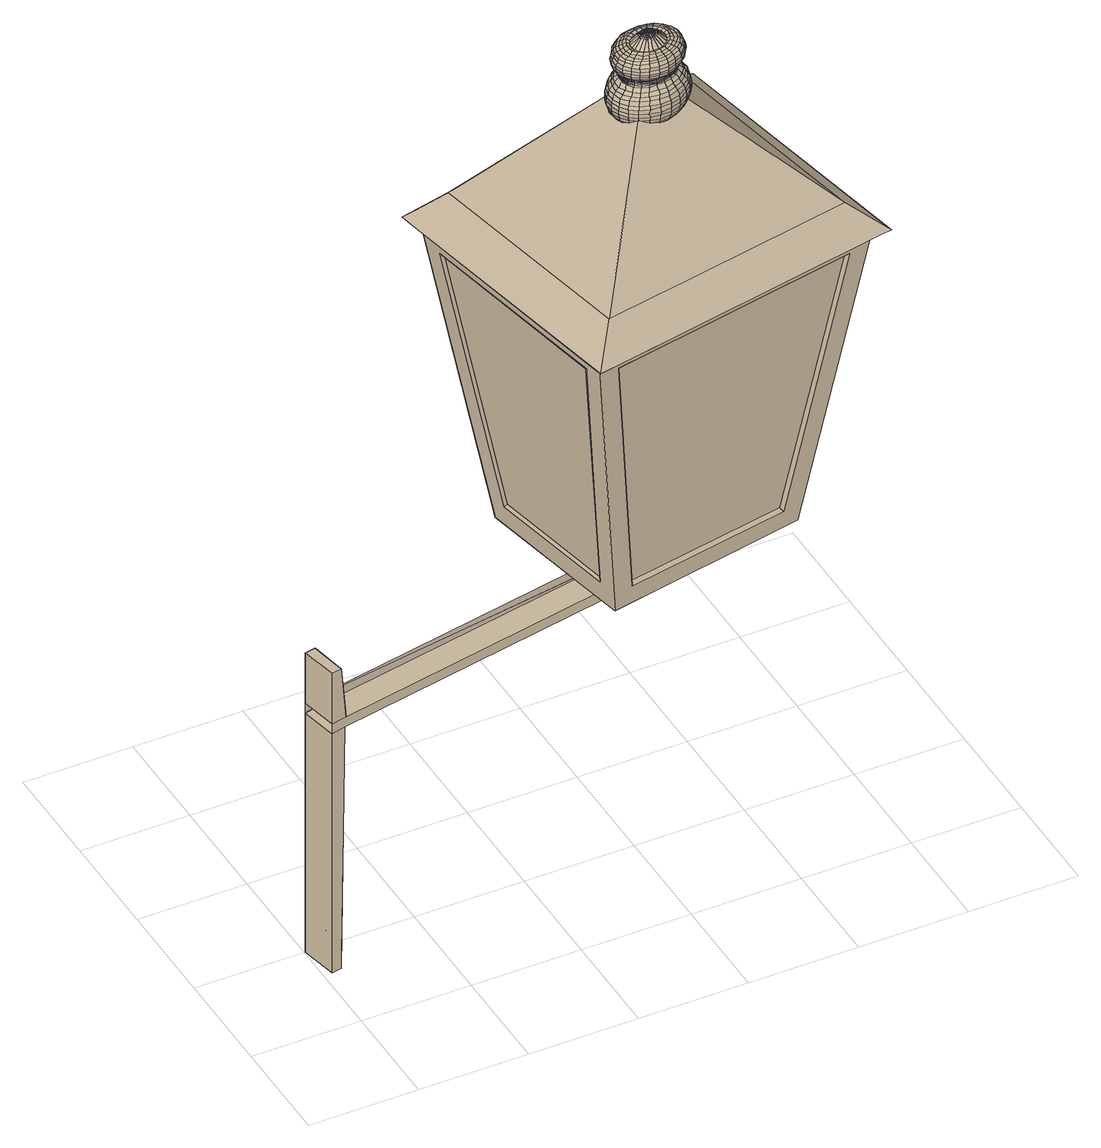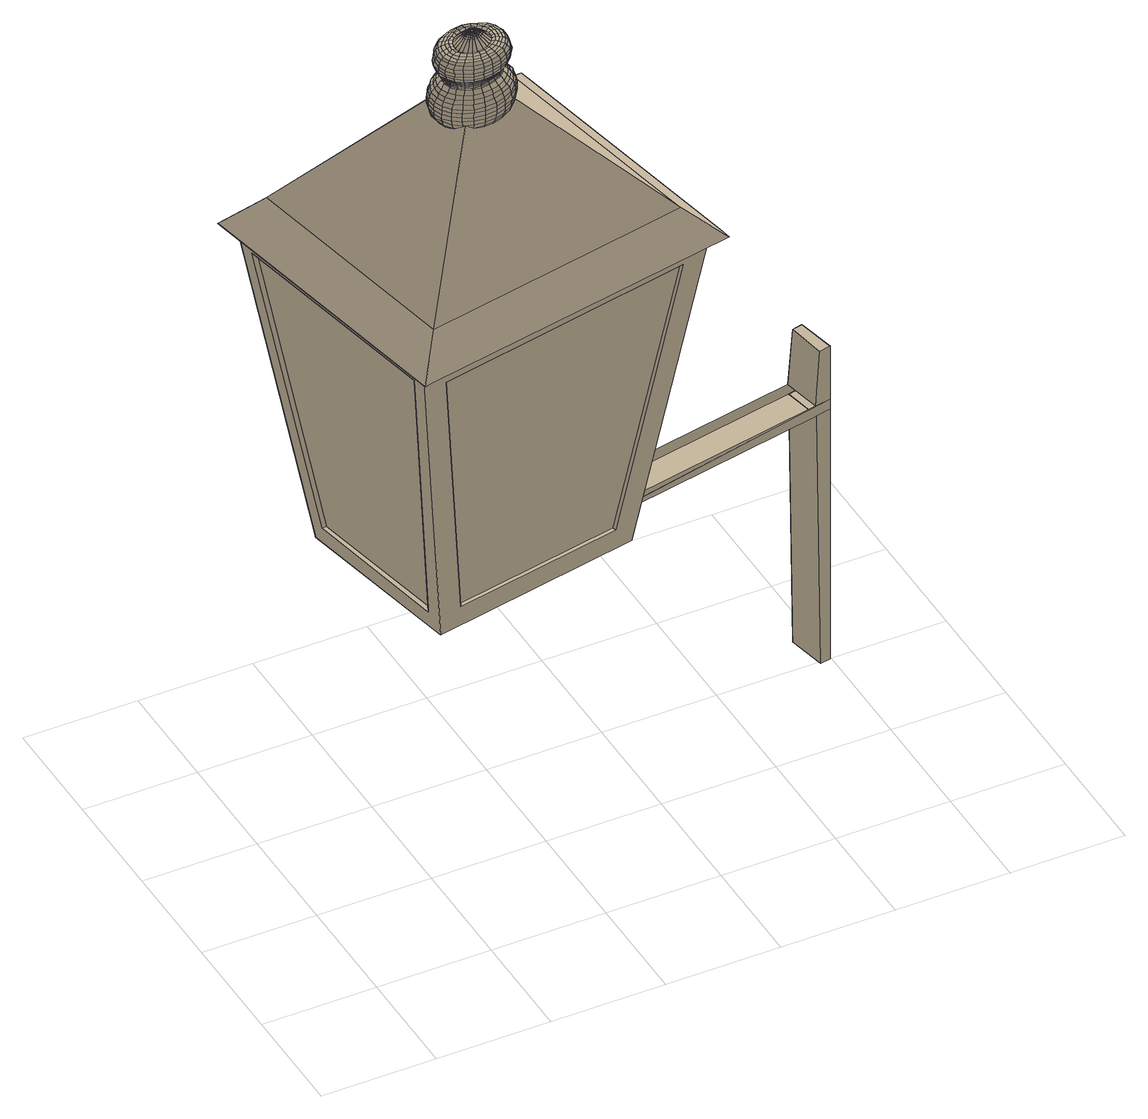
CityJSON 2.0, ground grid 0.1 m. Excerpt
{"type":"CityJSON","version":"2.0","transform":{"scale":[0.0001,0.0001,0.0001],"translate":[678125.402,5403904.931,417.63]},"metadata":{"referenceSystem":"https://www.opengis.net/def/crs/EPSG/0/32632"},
"CityObjects":{
"building1":{"type":"Building","attributes":{"measuredHeight":13.19},"children":["building1-1"]},
"building1-1":{"type":"BuildingInstallation","attributes":{"@cityeditor:layer":"Unclassified.LoD3","paneMaterialClass":"Glass","relationToConstruction":"outside"},"parents":["building1"],"geometry":[{"type":"MultiSurface","lod":"3","boundaries":[[[0,1,2]],[[3,4,5,6]],[[7,8,9,10]],[[11,12,13,14]],[[15,16,17,18]],[[13,19,20,21]],[[2,1,22,23]],[[24,25,26,27]],[[28,29,30,31]],[[32,33,34,35]],[[13,21,36]],[[37,38,39,40]],[[29,41,42,30]],[[40,39,43,44]],[[45,46,47,48]],[[49,50,19]],[[51,52,53,54]],[[55,56,57,58]],[[59,60,61,49]],[[62,18,63,64]],[[65,66,67,68]],[[69,70,71,72]],[[73,74,75,76]],[[68,67,77,78]],[[79,80,81,82]],[[50,83,84]],[[85,86,87,88]],[[89,90,66,65]],[[91,88,92,93]],[[94,95,96]],[[97,98,99,100]],[[101,102,103,104]],[[103,105,106,107]],[[108,109,110,111]],[[112,64,113,114]],[[115,116,108,117]],[[102,117,105,103]],[[4,118,119,5]],[[99,120,121,122]],[[10,9,94]],[[71,123,124,125]],[[72,71,125,126]],[[90,127,128,66]],[[120,36,129,121]],[[64,63,130,113]],[[9,131,132,94]],[[98,14,120,99]],[[19,50,84]],[[0,2,61]],[[133,91,93,134]],[[135,136,73,131]],[[137,138,139,140]],[[117,108,111,105]],[[141,142,143,144]],[[145,45,48,146]],[[147,148,41,29]],[[149,137,140,150]],[[67,151,152,77]],[[74,112,114,75]],[[126,125,153,154]],[[155,79,82,156]],[[157,101,104,158]],[[82,81,159,160]],[[161,162,163,164]],[[143,157,158,165]],[[166,167,168,169]],[[170,171,91,133]],[[18,17,166,63]],[[172,173,90,89]],[[174,175,176,177]],[[178,179,155,167]],[[25,3,6,26]],[[180,181,182,183]],[[184,185,186,187]],[[95,188,189,190]],[[191,192,193,194]],[[195,196,197,198]],[[76,75,199,200]],[[201,202,203,204]],[[205,206,207,208]],[[209,210,211]],[[212,213,214,215]],[[216,217,218,219]],[[209,220,210]],[[221,222,206,205]],[[223,107,224,225]],[[226,227,228,229]],[[230,231,232,233]],[[234,235,236,237]],[[238,239,240,241]],[[242,243,244,245]],[[246,247,69,248,249]],[[250,251,252,196]],[[253,254,255,256]],[[109,257,72,126,110]],[[258,259,260,261]],[[262,263,264,265,266]],[[267,268,269,270]],[[165,158,271,272]],[[266,265,273,274,275]],[[156,82,160,259]],[[249,248,69,72,257,109]],[[121,129,276,277]],[[122,121,277,278]],[[233,232,279,280]],[[281,282,243,242]],[[283,284,285,286]],[[200,199,287,288]],[[259,160,289,260]],[[129,226,229,276]],[[207,290,291,292]],[[100,99,122,293]],[[294,295,296,297]],[[298,299,300]],[[125,124,301,302]],[[48,47,303,304]],[[305,161,164]],[[196,252,306,197]],[[261,260,307,308]],[[309,23,310,311]],[[227,312,313,228]],[[314,315,247,246,316]],[[317,318,213,212]],[[319,320,321,322]],[[168,156,259,258]],[[275,274,273,318,317]],[[84,83,309,323]],[[286,285,324,325]],[[111,110,326,327]],[[113,130,328,329]],[[301,78,330,331]],[[23,22,332,310]],[[287,333,334,335]],[[94,132,188,95]],[[327,326,201,336]],[[132,76,200,188]],[[158,104,223,271]],[[284,165,272,285]],[[337,258,261,338]],[[339,340,341,342]],[[75,114,343,199]],[[344,183,345,346]],[[265,347,348,273]],[[134,93,294,349]],[[328,337,338,350]],[[81,100,293,159]],[[21,20,227,226]],[[169,168,258,337]],[[92,283,286,295]],[[351,350,352,353]],[[354,31,339,355]],[[293,122,278,356]],[[31,30,340,339]],[[357,358,359,360]],[[333,351,353,334]],[[54,53,361,362]],[[176,363,364,365]],[[366,367,368,369]],[[329,328,350,351]],[[78,77,370,330]],[[371,372,373,374]],[[66,128,151,67]],[[93,92,295,294]],[[77,152,375,370]],[[295,286,325,296]],[[159,293,356,376]],[[190,189,377,378]],[[379,266,275,380]],[[106,327,336,381]],[[285,272,382,324]],[[199,343,333,287]],[[84,323,312]],[[383,190,378,384]],[[36,21,226,129]],[[271,223,225,385]],[[152,383,384,375]],[[386,387,388,389]],[[390,391,392,393]],[[182,379,380,394]],[[338,261,308,395]],[[302,301,331,396]],[[397,344,346,398]],[[260,289,399,307]],[[160,159,376,289]],[[389,388,400,401]],[[402,403,404,405]],[[125,302,153]],[[44,43,390,406]],[[407,397,398,408]],[[409,366,369]],[[403,374,410,404]],[[42,411,412,413]],[[177,176,365,414]],[[350,338,395,352]],[[415,54,362,303]],[[347,409,369,348]],[[408,398,416,417]],[[398,346,418,416]],[[363,386,389,364]],[[419,420,421,422]],[[189,288,423,377]],[[372,424,425,373]],[[426,427,403,402]],[[272,271,385,382]],[[153,302,396]],[[348,369,428,429]],[[47,415,303]],[[367,305,164,368]],[[53,430,361]],[[431,432,433,434]],[[435,436,437,438]],[[439,440,441,442]],[[312,323,313]],[[349,294,297,443]],[[374,373,444,410]],[[183,182,394,345]],[[410,444,445,446]],[[154,153,396,202]],[[387,407,408,388]],[[304,303,447,448]],[[380,275,317,449]],[[362,361,450]],[[323,309,311,313]],[[346,345,451,418]],[[146,48,304,452]],[[400,417,419,453]],[[448,447,454,437]],[[455,456,457,458]],[[459,44,406]],[[460,461,462,463]],[[464,405,465,466]],[[449,317,212,467]],[[340,413,431,341]],[[412,468,464,432]],[[469,470,471,472]],[[273,348,429,318]],[[430,473,474]],[[425,435,438,475]],[[473,476,474]],[[411,477,468,412]],[[164,163,478,479]],[[480,354,355,391]],[[107,106,381,224]],[[388,408,417,400]],[[481,460,463]],[[373,425,475,444]],[[355,339,342,482]],[[406,456,455]],[[453,419,422,483]],[[406,390,393,456]],[[436,448,437]],[[392,482,484,485]],[[429,460,481]],[[486,487,488,489]],[[490,469,472]],[[368,164,479,491]],[[341,431,434,492]],[[477,426,402,468]],[[394,380,449,493]],[[440,453,483,441]],[[470,494,471]],[[391,355,482,392]],[[452,304,448,436]],[[420,495,496,421]],[[303,450,447]],[[497,498,499,500]],[[413,412,432,431]],[[401,400,453,440]],[[479,478,501,502]],[[487,503,504,488]],[[505,506,507]],[[508,492,509,510]],[[404,410,446,511]],[[512,513,514,515]],[[342,341,492,508]],[[30,42,413,340]],[[430,474,361]],[[162,459,406,163]],[[516,452,436,435]],[[427,371,374,403]],[[517,518,519,520]],[[521,522,523,524]],[[467,212,215,525]],[[482,342,508,484]],[[503,510,526,504]],[[493,449,467,518]],[[447,450,490,454]],[[424,516,435,425]],[[303,362,450]],[[163,406,455,478]],[[365,364,527,522]],[[361,474,470]],[[465,511,528,529]],[[530,531,532,533]],[[501,458,534,535]],[[536,537,538,539]],[[369,368,491,428]],[[478,455,458,501]],[[345,394,493,451]],[[491,479,502,540]],[[531,541,542,532]],[[468,402,405,464]],[[364,389,401,527]],[[432,464,466,433]],[[498,512,515,499]],[[483,422,543,544]],[[288,287,335,423]],[[393,392,485,545]],[[546,547,548,549]],[[550,551,552,553]],[[308,307,554,555]],[[556,557,558,559]],[[560,561,562]],[[563,564,565,566]],[[567,568,569,570]],[[331,330,571,572]],[[570,569,573,574]],[[335,334,575,576]],[[577,578,579,580]],[[553,552,581,582]],[[583,584,142,141]],[[585,586,587,588]],[[395,308,555,589]],[[590,591,592,38]],[[593,582,594,595]],[[596,51,54,415]],[[557,597,598,558]],[[599,600,601,602]],[[591,603,604,592]],[[605,180,183,344]],[[571,606,607,608]],[[179,35,79,155]],[[609,562,52]],[[610,611,612,613]],[[576,575,614,603]],[[148,602,615,41]],[[616,617,24,618]],[[601,618,619,620]],[[423,335,576,621]],[[621,576,603,591]],[[568,622,569]],[[330,370,606,571]],[[623,585,588,624]],[[554,625,617,616]],[[626,204,627,628]],[[629,553,582,593]],[[630,626,628,631]],[[378,377,632,597]],[[633,610,613,634]],[[370,375,556,606]],[[558,598,37]],[[632,621,591,590]],[[635,623,624,636]],[[586,567,570,587]],[[352,395,589,578]],[[637,550,553,629]],[[638,639,611,610]],[[640,641,633,642]],[[606,556,559,607]],[[643,644,118,4]],[[578,589,599,579]],[[641,638,610,633]],[[559,558,37,645]],[[575,577,580,614]],[[625,636,646,617]],[[600,616,618,601]],[[353,352,578,577]],[[555,554,616,600]],[[639,630,631,611]],[[598,590,38,37]],[[587,570,574,644]],[[307,399,625,554]],[[572,571,608,647]],[[624,588,643,648]],[[648,643,4,3]],[[614,580,147,649]],[[617,646,25,24]],[[650,572,647,651]],[[203,650,652,653]],[[375,384,557,556]],[[589,555,600,599]],[[27,26,371,427]],[[597,632,590,598]],[[564,637,629,565]],[[310,332,561]],[[654,655,262,656]],[[653,652,149,657]],[[588,587,644,643]],[[399,635,636,625]],[[377,423,621,632]],[[646,648,3,25]],[[658,560,609]],[[603,614,649,604]],[[552,642,659,581]],[[660,654,656,181]],[[611,631,660,612]],[[631,628,654,660]],[[634,613,605,661]],[[652,651,137,149]],[[264,150,347,265]],[[332,476,561]],[[310,561,560]],[[334,353,577,575]],[[647,608,662,138]],[[658,609,622]],[[565,629,593,663]],[[608,607,664,662]],[[636,624,648,646]],[[665,663,175,174]],[[651,647,138,137]],[[551,640,642,552]],[[384,378,597,557]],[[573,666,51,596]],[[582,581,667,594]],[[613,612,180,605]],[[618,24,27,619]],[[136,668,74,73]],[[657,149,150,264]],[[581,659,669,667]],[[38,592,670,39]],[[662,664,671,672]],[[49,61,83,50]],[[612,660,181,180]],[[602,601,620,615]],[[659,634,661,669]],[[670,673,354,480]],[[607,559,645,664]],[[573,596,46]],[[569,622,666,573]],[[650,651,652]],[[666,609,52,51]],[[604,649,28,673]],[[667,669,407,387]],[[566,565,663,665]],[[615,620,477,411]],[[574,45,145]],[[674,675,676,677,678]],[[679,680,674,681],[682,683,684,685]],[[686,680,679,687]],[[313,311,658,622]],[[313,622,568]],[[297,296,637,564]],[[324,382,640,551]],[[224,381,630,639]],[[311,310,560]],[[229,228,568,567]],[[311,560,658]],[[688,689,690,691]],[[225,224,639,638]],[[443,297,564,563]],[[382,385,641,640]],[[385,225,638,641]],[[685,684,692,693]],[[243,694,695,244]],[[696,697,698,699]],[[697,700,701,698]],[[702,703,704,705]],[[325,324,551,550]],[[706,707,708,709]],[[381,336,626,630]],[[276,229,567]],[[228,313,568]],[[710,711,712,713]],[[712,705,704,713]],[[714,715,716,717]],[[231,718,253,232]],[[683,682,719,720]],[[720,719,693,692]],[[721,722,723,724]],[[699,698,701,725]],[[703,710,713,704]],[[726,727,185,184]],[[396,331,572,650]],[[700,728,725,701]],[[728,696,699,725]],[[729,730,731,732]],[[336,201,204,626]],[[296,325,550,637]],[[722,729,732,723]],[[733,734,735,736]],[[711,702,705,712]],[[737,250,196,195]],[[239,733,736,240]],[[716,738,739,740]],[[724,723,732,731]],[[741,742,319,235]],[[739,743,744,745]],[[746,747,268,267]],[[738,748,743,739]],[[684,683,720,692]],[[749,750,191,751]],[[202,396,650,203]],[[752,205,208,192]],[[747,753,234,754]],[[755,298,756]],[[682,685,693,719]],[[730,721,724,731]],[[747,754,268]],[[757,758,759,760]],[[761,762,763,764]],[[765,766,767,768]],[[655,769,657,264,263,262]],[[759,770,771,772]],[[762,773,221,763]],[[217,774,775,218]],[[771,216,219]],[[776,777,251,250]],[[778,749,751,779]],[[780,781,315,314,316]],[[772,771,219,320]],[[782,783,755]],[[206,784,290,207]],[[306,785,270,786,787,788]],[[789,281,242,254]],[[774,790,357,775]],[[548,791,792,282]],[[792,737,195,694]],[[793,794,727]],[[775,357,360,795]],[[742,772,320,319]],[[779,751,796,797]],[[798,799,755,794]],[[743,800,801,744]],[[800,726,184,801]],[[718,789,254,253]],[[777,802,803,746,251]],[[755,783,298]],[[222,717,784,206]],[[241,240,774,217]],[[204,203,653,804,627]],[[208,207,292,805]],[[806,807,753,747]],[[320,219,808,321]],[[809,810,811,770]],[[744,801,812,813]],[[740,739,745,814]],[[290,814,815,291]],[[763,221,205,752]],[[215,214,536,816,817]],[[192,208,805,193]],[[818,819,820,821]],[[788,787,786,781,780]],[[542,822,718,231]],[[268,754,823,269]],[[801,184,187,812]],[[185,211,824]],[[750,752,192,191]],[[209,298,300,220]],[[825,756,209,211]],[[185,824,186]],[[799,782,755]],[[218,775,795,826]],[[751,191,194,796]],[[219,218,826,808]],[[756,298,209]],[[326,154,202,201]],[[819,230,233,820]],[[232,253,256,279]],[[235,319,322,236]],[[814,745,827,815]],[[727,825,211,185]],[[254,242,245,255]],[[627,804,653,657,769,655]],[[358,779,797,359]],[[754,234,237,823]],[[784,740,814,290]],[[282,792,694,243]],[[110,126,154,326]],[[414,521,524,828,829,830,831,818,821,832,833,834,835,836,170,133,134,349,443,563,566,665,174,177]],[[745,744,813,827]],[[694,195,198,695]],[[502,501,535,837]],[[513,507,838,514]],[[462,839,840]],[[441,483,544,841]],[[458,457,842,534]],[[472,843,844]],[[213,481,463,214]],[[475,438,845,846]],[[418,451,517,495]],[[43,480,391,390]],[[318,429,481,213]],[[437,506,505]],[[541,847,822,542]],[[405,404,511,465]],[[848,849,850,851]],[[414,365,522,521]],[[545,485,487,486]],[[852,853,531,530]],[[417,416,420,419]],[[445,846,512,498]],[[474,476,494]],[[472,471,854,843]],[[434,433,849,848]],[[842,486,489,855]],[[451,493,518,517]],[[438,437,505,845]],[[444,475,846,445]],[[845,505,507,513]],[[450,469,490]],[[524,523,856,828]],[[518,467,525,519]],[[523,439,442,856]],[[527,401,440,439]],[[416,418,495,420]],[[428,491,540,461]],[[540,502,837,857]],[[857,837,858,859]],[[860,529,861,862]],[[506,863,844,507]],[[421,496,864,865]],[[457,545,486,842]],[[466,465,529,860]],[[485,484,503,487]],[[471,866,854]],[[841,544,847,541]],[[454,490,472,863]],[[495,517,520,496]],[[511,446,497,528]],[[837,535,867,868]],[[715,869,738,716]],[[854,866,870]],[[446,445,498,497]],[[526,871,765,734]],[[433,466,860,849]],[[810,238,241,811]],[[515,514,872,869]],[[549,548,282,281]],[[873,546,549,874]],[[856,442,853,852]],[[875,870,799,798]],[[437,454,863,506]],[[849,860,862,850]],[[537,840,876,538]],[[442,441,841,853]],[[767,764,750,749]],[[876,877,878,807]],[[463,462,840,537]],[[534,842,855]],[[461,540,857,462]],[[462,857,859,839]],[[853,841,541,531]],[[528,497,500,879]],[[474,494,470]],[[880,817,881,882]],[[535,534,855,867]],[[429,428,461,460]],[[499,515,869,715]],[[509,848,851,871]],[[456,393,545,457]],[[519,525,880,883]],[[214,463,537,536]],[[829,852,530,830]],[[522,527,439,523]],[[494,884,866]],[[837,868,858]],[[471,494,866]],[[450,361,470,469]],[[525,215,817,880]],[[547,885,791,548]],[[507,844,886,887]],[[846,845,513,512]],[[510,509,871,526]],[[520,519,883,888]],[[863,472,844]],[[484,508,510,503]],[[488,504,733,239]],[[858,868,757]],[[859,858,757,877]],[[830,530,533,831]],[[840,839,876]],[[887,886,889,890]],[[882,881,777,776]],[[864,888,885,547]],[[891,882,776,892]],[[252,893,267,270,785,306]],[[881,894,539,803,802,777]],[[504,526,734,733]],[[496,520,888,864]],[[507,887,838]],[[838,887,890,895]],[[735,768,778,896]],[[831,533,819,818]],[[492,434,848,509]],[[865,864,547,546]],[[734,765,768,735]],[[896,778,779,358]],[[870,866,782,799]],[[828,856,852,829]],[[883,880,882,891]],[[890,889,793,897]],[[898,897,726,800]],[[850,862,762,761]],[[529,528,879,861]],[[874,549,281,789]],[[847,873,874,822]],[[879,500,714,899]],[[748,898,800,743]],[[892,776,250,737]],[[514,838,895,872]],[[790,896,358,357]],[[240,736,790,774]],[[886,875,798,889]],[[868,867,758,757]],[[766,761,764,767]],[[544,543,873,847]],[[803,806,747,746]],[[794,825,727]],[[764,763,752,750]],[[844,843,875,886]],[[899,714,717,222]],[[861,879,899,773]],[[817,816,536,539,894,881]],[[820,233,280,900]],[[867,855,809,758]],[[888,883,891,885]],[[543,865,546,873]],[[807,878,741,753]],[[500,499,715,714]],[[489,488,239,238]],[[855,489,238,810]],[[855,810,809]],[[885,891,892,791]],[[533,532,230,819]],[[862,861,773,762]],[[851,850,761,766]],[[866,884,783,782]],[[717,716,740,784]],[[736,735,896,790]],[[872,895,898,748]],[[422,421,865,543]],[[871,851,766,765]],[[839,859,877,876]],[[768,767,749,778]],[[869,872,748,738]],[[251,746,267,893,252]],[[539,538,806,803]],[[689,780,316,690]],[[901,902,903,904]],[[905,906,904,907]],[[908,909,910,911]],[[794,755,756,825]],[[822,874,789,718]],[[821,820,900,832]],[[912,913,914,915]],[[707,916,917,708]],[[909,918,919,910]],[[920,210,921,922]],[[923,924,925]],[[376,356,623,635]],[[210,220,921]],[[926,927,928,929]],[[916,930,931,917]],[[932,912,915,933]],[[760,759,772,742]],[[917,931,16,15]],[[811,241,217,216]],[[781,934,935,315]],[[532,542,231,230]],[[934,923,925,935]],[[834,936,937,835]],[[930,938,939,931]],[[753,741,235,234]],[[708,917,15,940]],[[278,277,586,585]],[[897,793,727,726]],[[770,811,216,771]],[[936,941,942,937]],[[538,876,807,806]],[[843,854,870,875]],[[758,809,770,759]],[[889,798,794]],[[943,944,945,946]],[[877,757,760,878]],[[878,760,742,741]],[[300,299,1,0]],[[783,299,298]],[[791,892,737,792]],[[773,899,222,221]],[[220,300,0,921]],[[895,890,897,898]],[[889,794,793]],[[931,939,947,16]],[[902,948,949,903]],[[924,905,907,925]],[[356,278,585,623]],[[944,950,951,945]],[[927,952,953,928]],[[954,943,946,955]],[[950,709,956,951]],[[957,932,933,958]],[[959,960,961,962]],[[256,255,963,964]],[[965,966,967,968]],[[675,969,970,971,972,676]],[[690,316,246,973]],[[945,951,668,136]],[[955,946,135,8]],[[974,975,967,966]],[[686,675,674,680],[722,721,730,729]],[[976,975,974,977]],[[946,945,136,135]],[[977,974,972,971]],[[921,0,60]],[[942,978,979,980]],[[972,974,966,677,676]],[[939,981,982,947]],[[679,681,969,687],[702,711,710,703]],[[953,922,59]],[[965,968,976,977]],[[969,675,686,687],[697,696,728,700]],[[983,691,984,56]],[[937,942,980,985]],[[332,22,1,299,783,884,494,476]],[[922,921,60,59]],[[976,968,967,975]],[[933,915,986,584]],[[987,988,989,33]],[[949,955,8,7]],[[910,919,990,991]],[[925,907,172,992]],[[903,949,7,993]],[[900,280,994,995]],[[914,983,56,55]],[[322,321,996,997]],[[211,210,920]],[[907,904,173,172]],[[935,998,999]],[[911,910,991,1000]],[[928,953,59,1001]],[[915,914,55,986]],[[956,940,62,1002]],[[270,269,1003,786]],[[919,929,1004,990]],[[951,956,1002,668]],[[832,900,995,833]],[[981,1005,32,982]],[[1005,987,33,32]],[[935,925,992,998]],[[988,911,1000,989]],[[1006,1007,950,944]],[[279,256,964,1008]],[[827,813,909,908]],[[929,928,1001,1004]],[[997,996,902,901]],[[315,935,999,247]],[[826,795,1006,1009]],[[1010,1011,905,924]],[[1012,1013,689,688]],[[244,695,1014,1015]],[[796,194,930,916]],[[1013,788,780,689]],[[280,279,1008,994]],[[1003,1016,934]],[[197,306,788,1013]],[[995,994,941,936]],[[813,812,918,909]],[[958,933,584,583]],[[359,797,707,706]],[[963,1017,912,932]],[[823,237,1010,1016]],[[291,815,1018,1019]],[[812,187,926,918]],[[193,805,1020,938]],[[1009,1006,944,943]],[[996,1021,948,902]],[[194,193,938,930]],[[815,827,908,1018]],[[997,901,906]],[[198,197,1013,1012]],[[978,958,583,979]],[[952,920,922,953]],[[1010,924,923]],[[1021,954,948]],[[1007,706,709,950]],[[1011,997,906,905]],[[795,360,1007,1006]],[[255,245,1017,963]],[[292,291,1019,1022]],[[187,186,927,926]],[[321,808,1021,996]],[[994,1008,1023,941]],[[245,244,1015,1017]],[[237,236,1011,1010]],[[918,926,929,919]],[[1015,1014,1024,913]],[[964,963,932,957]],[[186,824,952,927]],[[1020,1022,1005,981]],[[277,276,567,586]],[[1024,688,691,983]],[[824,211,920,952]],[[948,954,955,949]],[[269,823,1016,1003]],[[938,1020,981,939]],[[709,708,940,956]],[[941,1023,978,942]],[[1008,964,957,1023]],[[913,1024,983,914]],[[1021,1009,943,954]],[[360,359,706,1007]],[[1022,1019,987,1005]],[[289,376,635,399]],[[1017,1015,913,912]],[[1016,1010,923,934]],[[1014,1012,688,1024]],[[808,826,1009,1021]],[[236,322,997,1011]],[[805,292,1022,1020]],[[786,1003,934,781]],[[833,995,936,834]],[[1023,957,958,978]],[[797,796,916,707]],[[1019,1018,988,987]],[[906,901,904]],[[1018,908,911,988]],[[695,198,1012,1014]],[[1025,1026,1027,1028]],[[1029,965,977,971,970]],[[1030,1025,1028,1031]],[[1032,1033,1034,1035]],[[1036,1037,1033,1032]],[[681,674,678,1038]],[[1039,1040,1026,1027]],[[1041,1035,1034,1042]],[[969,681,1038,1029,970]],[[1040,1030,1031,1039]],[[965,1029,1038,678,677,966]],[[1042,1037,1033,1034]],[[1026,1040,1030,1025]],[[1036,1041,1042,1037]],[[1036,1032,1035,1041]],[[1039,1031,1028,1027]],[[63,166,169,130]],[[116,249,109,108]],[[56,984,115,57]],[[982,32,35,179]],[[12,1043,19,13]],[[119,146,452,516]],[[993,7,10,127]],[[14,13,36,120]],[[87,144,284,283]],[[998,992,1044,70]],[[1004,1001,1043,12]],[[173,993,127,90]],[[127,10,94,128]],[[142,1045,157,143]],[[124,68,78,301]],[[1002,62,64,112]],[[991,990,12,11]],[[1043,49,19]],[[167,155,156,168]],[[171,85,88,91]],[[19,84,20]],[[2,309,83]],[[999,998,70]],[[668,1002,112,74]],[[343,329,351,333]],[[989,1000,1046,1047]],[[1045,58,101,157]],[[57,115,117,102]],[[2,23,309]],[[131,73,76,132]],[[144,143,165,284]],[[80,97,100,81]],[[151,96,383,152]],[[70,1044,123,71]],[[88,87,283,92]],[[58,57,102,101]],[[188,200,288,189]],[[104,103,107,223]],[[123,65,68,124]],[[128,94,96,151]],[[96,95,190,383]],[[130,169,337,328]],[[247,999,70,69]],[[20,84,312,227]],[[1001,59,49,1043]],[[26,6,372,371]],[[35,34,80,79]],[[1047,1046,98,97]],[[16,947,178,17]],[[1046,11,14,98]],[[1044,89,65,123]],[[671,161,305]],[[979,583,141,86]],[[628,627,655,654]],[[649,147,29,28]],[[114,113,329,343]],[[644,574,145,118]],[[562,561,473,430]],[[574,573,46,45]],[[947,982,179,178]],[[645,37,40,1048]],[[580,579,148,147]],[[973,246,249,116]],[[41,615,411,42]],[[560,562,609]],[[669,661,397,407]],[[46,596,415,47]],[[33,989,1047,34]],[[986,55,58,1045]],[[672,671,305,367]],[[561,476,473]],[[1000,991,11,1046]],[[619,27,427,426]],[[622,609,666]],[[579,599,602,148]],[[642,633,634,659]],[[140,139,409,347]],[[61,2,83]],[[664,645,1048,671]],[[663,593,595,175]],[[985,980,85,171]],[[118,145,146,119]],[[984,973,116,115]],[[620,619,426,477]],[[671,1048,162,161]],[[6,5,424,372]],[[105,111,327,106]],[[8,135,131,9]],[[39,670,480,43]],[[673,28,31,354]],[[691,690,973,984]],[[86,141,144,87]],[[175,595,363,176]],[[594,667,387,386]],[[661,605,344,397]],[[1048,40,459,162]],[[5,119,516,424]],[[595,594,386,363]],[[992,172,89,1044]],[[656,262,266,379]],[[139,366,409]],[[60,0,61]],[[940,15,18,62]],[[52,562,430,53]],[[181,656,379,182]],[[584,986,1045,142]],[[34,1047,97,80]],[[836,985,171,170]],[[592,604,673,670]],[[17,178,167,166]],[[904,903,993,173]],[[150,140,347]],[[139,672,367,366]],[[835,937,985,836]],[[40,44,459]],[[138,662,672,139]],[[990,1004,12]],[[980,979,86,85]],[[1049,1050,1051,1052,1053]],[[1054,1055,1056,1057,1058,1059,1060,1061]],[[1061,1053,1052,1054]],[[1062,1063,1064,1065,1066]],[[1033,1067,1068,1069,1030,1040,1037]],[[1063,1070,1071,1064]],[[1072,1073,1074,1075]],[[1076,1077,1078]],[[1078,1077,1079]],[[1080,1081,1082,1083]],[[1084,1085,1086,1087,1088,1089,1090]],[[1091,1092,1093,1094]],[[1095,1091,1094,1096]],[[1097,1098,1099,1100,1101]],[[1076,1100,1099,1077]],[[1102,1103,1098,1097]],[[1073,1078,1079,1074]],[[1084,1080,1083,1086,1085]],[[1104,1072,1105]],[[1075,1105,1072]],[[1106,1095,1096,1107]],[[1042,1026,1108,1034]],[[1109,1060,1059,1026,1025]],[[1110,1111,1112,1113]],[[1092,1104,1105,1093]],[[1057,1056,1103,1102]],[[1111,1088,1087,1112]],[[1081,1106,1107,1082]],[[1026,1059,1058,1108]],[[1114,1069,1068,1110,1113,1115,1116]],[[1117,1114,1116,1071,1070]],[[1118,1066,1065,1119]],[[1050,1118,1119,1051]],[[1108,1120,1121,1122,1123,1124,1125,1126,1127,1128,1067,1033,1034]],[[1074,1079,1077,1099,1098,1103,1056,1055,1054,1052,1051,1119,1065,1064,1071,1116,1115,1113,1112,1087,1086,1083,1082,1107,1096,1094,1093,1105,1075],[1129,1130,1131,1132,1133,1134,1135,1136,1137,1138,1139,1140,1141,1142,1143,1144,1145,1146,1147,1148,1149,1150,1151,1152]],[[1068,1153,1111,1110]],[[1102,1153,1057]],[[1153,1102,1097,1101]],[[1153,1154,1155,1156]],[[1153,1157,1154]],[[1076,1153,1101,1100]],[[1072,1153,1076,1078,1073]],[[1153,1072,1104,1092]],[[1153,1091,1095,1106]],[[1091,1153,1092]],[[1081,1153,1106]],[[1153,1081,1080]],[[1153,1088,1111]],[[1153,1089,1088]],[[1153,1090,1089]],[[1158,1153,1156]],[[1153,1058,1057]],[[1058,1153,1158]],[[1084,1153,1080]],[[1153,1084,1090]],[[1153,1125,1124]],[[1153,1126,1125]],[[1153,1127,1126]],[[1153,1128,1127]],[[1153,1068,1067,1128]],[[1153,1159,1157]],[[1153,1160,1161,1159]],[[1123,1153,1124]],[[1122,1153,1123]],[[1121,1153,1122]],[[1153,1121,1120]],[[1153,1162,1160]]]}]}
},
"vertices":[
[3400,1570,7860],[3410,1570,7860],[3410,1580,7860],[3610,1600,7770],[3580,1590,7760],[3580,1560,7760],[3610,1560,7770],[3260,1720,7520],[3250,1720,7520],[3310,1750,7520],[3320,1750,7520],[3370,1610,7830],[3380,1600,7840],[3390,1610,7840],[3390,1620,7830],[3160,1700,7660],[3160,1700,7690],[3220,1750,7690],[3220,1760,7660],[3400,1600,7850],[3410,1610,7850],[3410,1610,7840],[3420,1570,7860],[3420,1580,7860],[3670,1610,7750],[3640,1610,7760],[3640,1560,7760],[3670,1560,7750],[3740,1550,7600],[3750,1550,7630],[3730,1490,7630],[3720,1490,7600],[3220,1670,7750],[3240,1660,7760],[3280,1700,7760],[3260,1710,7750],[3410,1620,7840],[3680,1610,7520],[3690,1610,7530],[3690,1560,7530],[3680,1560,7520],[3740,1550,7660],[3720,1490,7660],[3670,1500,7530],[3670,1500,7520],[3480,1570,7840],[3480,1570,7850],[3480,1560,7850],[3480,1560,7840],[3390,1590,7850],[3400,1590,7850],[3460,1570,7850],[3460,1570,7860],[3460,1560,7860],[3460,1560,7850],[3190,1780,7300],[3190,1780,7330],[3270,1820,7330],[3270,1830,7300],[3380,1580,7850],[3390,1580,7860],[3400,1580,7860],[3210,1760,7630],[3290,1800,7660],[3290,1800,7630],[3380,1760,7490],[3380,1760,7500],[3450,1770,7500],[3450,1770,7490],[3310,1750,7460],[3320,1750,7470],[3380,1770,7470],[3380,1770,7460],[3300,1770,7550],[3290,1790,7570],[3370,1810,7570],[3380,1800,7550],[3510,1760,7500],[3510,1760,7490],[3320,1750,7750],[3330,1720,7760],[3390,1740,7760],[3380,1760,7750],[3410,1590,7860],[3410,1600,7850],[3290,1800,7110],[3280,1810,7140],[3370,1840,7140],[3370,1820,7110],[3320,1740,7490],[3320,1740,7500],[3370,1800,7080],[3460,1830,7110],[3450,1810,7080],[3380,1770,7520],[3450,1780,7520],[3450,1770,7520],[3340,1700,7770],[3350,1680,7760],[3390,1690,7760],[3390,1720,7770],[3360,1860,7300],[3360,1850,7330],[3460,1860,7330],[3460,1870,7300],[3460,1850,7370],[3550,1840,7370],[3550,1850,7330],[3370,1820,7400],[3370,1800,7430],[3450,1810,7430],[3450,1830,7400],[3290,1790,7600],[3370,1820,7630],[3370,1820,7600],[3280,1810,7370],[3290,1800,7400],[3370,1840,7370],[3500,1580,7830],[3500,1560,7830],[3410,1630,7830],[3430,1630,7830],[3440,1700,7760],[3380,1760,7480],[3450,1770,7480],[3450,1770,7470],[3450,1780,7460],[3320,1750,7510],[3380,1770,7510],[3430,1620,7840],[3370,1820,7660],[3310,1760,7530],[3380,1780,7530],[3380,1780,7060],[3450,1780,7060],[3250,1720,7530],[3240,1740,7550],[3670,1610,7470],[3670,1610,7480],[3670,1560,7480],[3670,1560,7470],[3270,1820,7180],[3270,1830,7220],[3360,1860,7220],[3360,1850,7180],[3490,1580,7840],[3490,1560,7840],[3740,1620,7630],[3740,1620,7660],[3680,1610,7470],[3680,1560,7470],[3450,1770,7510],[3510,1760,7510],[3510,1770,7470],[3520,1770,7460],[3310,1760,7740],[3380,1780,7740],[3360,1860,7260],[3460,1870,7260],[3440,1750,7760],[3450,1770,7750],[3660,1500,7500],[3660,1500,7510],[3630,1450,7510],[3620,1450,7500],[3460,1870,7220],[3290,1790,7690],[3300,1780,7720],[3370,1800,7720],[3370,1810,7690],[3310,1760,7060],[3300,1780,7080],[3260,1710,7490],[3260,1710,7500],[3690,1560,7060],[3720,1560,7080],[3700,1490,7080],[3670,1500,7060],[3230,1740,7720],[3240,1730,7740],[3780,1550,7330],[3770,1550,7370],[3740,1480,7370],[3760,1480,7330],[3360,1540,7840],[3370,1540,7850],[3360,1550,7850],[3360,1550,7840],[3450,1780,7530],[3520,1770,7530],[3520,1770,7520],[3130,1440,7690],[3150,1440,7720],[3120,1500,7720],[3110,1500,7690],[3100,1430,7370],[3120,1430,7400],[3100,1500,7400],[3080,1500,7370],[3450,1820,7570],[3450,1800,7550],[3600,1770,7430],[3580,1750,7460],[3630,1710,7460],[3650,1730,7430],[3200,1400,7740],[3220,1420,7750],[3190,1460,7750],[3160,1450,7740],[3390,1550,7860],[3380,1560,7860],[3380,1550,7850],[3540,1350,7430],[3530,1370,7460],[3460,1350,7460],[3470,1320,7430],[3210,1410,7520],[3210,1410,7530],[3170,1460,7530],[3180,1460,7520],[3390,1560,7860],[3260,1370,7740],[3270,1380,7750],[3550,1850,7300],[3630,1820,7330],[3640,1820,7300],[3430,1610,7840],[3430,1610,7850],[3440,1610,7850],[3440,1610,7840],[3170,1380,7110],[3150,1370,7140],[3100,1430,7140],[3120,1430,7110],[3190,1460,7480],[3190,1460,7490],[3170,1510,7490],[3170,1510,7480],[3320,1350,7530],[3310,1330,7550],[3250,1360,7550],[3260,1370,7530],[3080,1420,7260],[3080,1420,7300],[3050,1490,7300],[3050,1490,7260],[3230,1740,7430],[3250,1720,7460],[3310,1760,7460],[3300,1780,7430],[3170,1380,7400],[3190,1390,7430],[3150,1440,7430],[3090,1420,7180],[3080,1420,7220],[3050,1490,7220],[3060,1490,7180],[3380,1780,7460],[3450,1810,7720],[3450,1790,7740],[3520,1780,7740],[3530,1800,7720],[3720,1560,7430],[3690,1560,7460],[3680,1560,7460],[3670,1500,7460],[3700,1490,7430],[3180,1460,7460],[3180,1460,7470],[3160,1510,7470],[3160,1510,7460],[3560,1860,7260],[3550,1850,7220],[3630,1450,7460],[3640,1450,7460],[3660,1430,7430],[3450,1620,7840],[3450,1630,7830],[3480,1690,7760],[3080,1500,7140],[3100,1500,7110],[3130,1350,7260],[3130,1350,7300],[3460,1850,7140],[3460,1860,7180],[3550,1850,7180],[3550,1840,7140],[3530,1810,7570],[3530,1790,7550],[3510,1760,7750],[3210,1470,7760],[3200,1520,7760],[3170,1510,7750],[3440,1720,7770],[3530,1800,7080],[3540,1820,7110],[3610,1790,7110],[3600,1770,7080],[3400,1550,7860],[3410,1560,7860],[3400,1560,7860],[3510,1760,7480],[3510,1760,7470],[3470,1550,7850],[3480,1550,7840],[3650,1500,7500],[3120,1500,7430],[3580,1760,7740],[3600,1770,7720],[3420,1590,7860],[3430,1580,7860],[3430,1590,7860],[3430,1600,7850],[3440,1600,7850],[3200,1680,7460],[3210,1680,7460],[3180,1690,7430],[3610,1380,7430],[3590,1400,7460],[3190,1460,7500],[3190,1460,7510],[3170,1510,7510],[3170,1510,7500],[3420,1600,7850],[3630,1820,7180],[3620,1800,7140],[3530,1800,7430],[3540,1820,7400],[3450,1830,7660],[3460,1830,7630],[3570,1740,7490],[3570,1740,7480],[3430,1570,7860],[3540,1820,7600],[3610,1790,7600],[3600,1780,7570],[3610,1790,7400],[3450,1820,7690],[3530,1810,7690],[3680,1420,7600],[3680,1420,7630],[3630,1370,7630],[3620,1370,7600],[3450,1830,7600],[3770,1480,7300],[3710,1410,7330],[3720,1400,7300],[3660,1500,7470],[3630,1450,7470],[3520,1770,7060],[3540,1820,7660],[3540,1820,7630],[3610,1790,7660],[3610,1790,7630],[3710,1490,7570],[3670,1430,7570],[3490,1720,7770],[3140,1440,7570],[3130,1440,7600],[3100,1500,7600],[3110,1500,7570],[3450,1550,7860],[3460,1550,7850],[3720,1490,7110],[3680,1420,7110],[3660,1430,7080],[3650,1500,7480],[3650,1500,7490],[3620,1450,7490],[3620,1450,7480],[3570,1740,7500],[3630,1510,7760],[3600,1520,7770],[3580,1480,7770],[3600,1470,7760],[3570,1740,7510],[3500,1740,7760],[3580,1750,7530],[3580,1750,7520],[3720,1490,7400],[3680,1420,7400],[3620,1800,7370],[3640,1820,7220],[3510,1770,7520],[3570,1740,7520],[3640,1820,7260],[3740,1480,7140],[3760,1480,7180],[3710,1410,7180],[3700,1410,7140],[3640,1450,7530],[3660,1440,7550],[3600,1390,7550],[3590,1400,7530],[3700,1410,7370],[3610,1780,7690],[3570,1740,7470],[3770,1470,7260],[3720,1400,7260],[3570,1740,7750],[3650,1350,7180],[3640,1360,7140],[3650,1440,7740],[3620,1450,7750],[3580,1410,7750],[3600,1400,7740],[3630,1450,7520],[3770,1470,7220],[3720,1400,7220],[3660,1500,7480],[3560,1430,7760],[3710,1490,7690],[3680,1430,7690],[3680,1420,7660],[3640,1450,7060],[3470,1560,7850],[3660,1340,7260],[3650,1340,7220],[3650,1340,7300],[3570,1290,7220],[3570,1290,7260],[3480,1260,7260],[3480,1260,7220],[3590,1770,7550],[3570,1520,7760],[3550,1490,7760],[3680,1500,7740],[3660,1500,7750],[3580,1410,7480],[3580,1410,7470],[3450,1560,7860],[3620,1370,7660],[3620,1370,7690],[3550,1330,7690],[3550,1330,7660],[3490,1530,7830],[3480,1530,7840],[3460,1520,7840],[3470,1510,7830],[3550,1330,7110],[3560,1310,7140],[3470,1280,7140],[3470,1300,7110],[3580,1750,7060],[3540,1450,7770],[3500,1420,7770],[3510,1400,7760],[3470,1540,7850],[3470,1530,7840],[3620,1370,7400],[3460,1540,7850],[3650,1350,7330],[3490,1550,7840],[3570,1300,7180],[3460,1530,7850],[3580,1410,7520],[3590,1400,7520],[3530,1370,7520],[3530,1380,7520],[3660,1500,7520],[3520,1380,7470],[3520,1380,7480],[3460,1360,7480],[3460,1360,7470],[3610,1380,7720],[3530,1360,7740],[3540,1350,7720],[3550,1330,7400],[3660,1430,7720],[3450,1540,7850],[3440,1540,7860],[3430,1540,7860],[3440,1530,7850],[3440,1560,7860],[3440,1550,7860],[3520,1460,7760],[3430,1560,7860],[3700,1490,7720],[3580,1410,7510],[3580,1410,7500],[3690,1490,7550],[3530,1380,7470],[3610,1380,7570],[3480,1270,7180],[3550,1340,7570],[3540,1350,7550],[3460,1350,7530],[3470,1330,7550],[3390,1320,7550],[3390,1340,7530],[3450,1530,7850],[3580,1410,7490],[3550,1330,7630],[3640,1360,7370],[3430,1550,7860],[3570,1290,7300],[3480,1260,7300],[3450,1380,7760],[3450,1410,7770],[3400,1400,7770],[3400,1380,7760],[3520,1380,7510],[3520,1380,7500],[3470,1310,7570],[3390,1310,7570],[3450,1510,7840],[3450,1520,7840],[3430,1510,7840],[3550,1330,7600],[3470,1300,7630],[3470,1300,7600],[3520,1380,7750],[3450,1430,7760],[3430,1500,7830],[3410,1490,7830],[3400,1430,7760],[3500,1540,7830],[3570,1300,7330],[3560,1310,7370],[3470,1280,7370],[3480,1270,7330],[3590,1400,7060],[3610,1380,7080],[3540,1350,7080],[3530,1370,7060],[3470,1300,7400],[3390,1300,7600],[3620,1370,7110],[3460,1360,7750],[3460,1340,7740],[3310,1330,7080],[3300,1310,7110],[3230,1330,7110],[3240,1350,7080],[3460,1360,7520],[3460,1360,7510],[3390,1350,7460],[3390,1350,7470],[3330,1360,7470],[3330,1350,7460],[3520,1380,7490],[3300,1290,7140],[3220,1320,7140],[3380,1260,7220],[3380,1260,7180],[3530,1370,7530],[3280,1270,7260],[3290,1270,7300],[3200,1300,7300],[3200,1300,7260],[3690,1760,7140],[3700,1770,7180],[3750,1700,7180],[3740,1700,7140],[3640,1720,7740],[3650,1730,7720],[3620,1710,7510],[3620,1710,7520],[3660,1660,7520],[3650,1660,7510],[3440,1580,7860],[3440,1570,7860],[3450,1570,7860],[3630,1710,7060],[3650,1730,7080],[3690,1680,7080],[3670,1670,7060],[3460,1610,7840],[3450,1600,7850],[3460,1590,7850],[3470,1600,7840],[3620,1700,7490],[3620,1700,7480],[3470,1580,7850],[3480,1590,7840],[3670,1740,7600],[3660,1740,7570],[3670,1750,7630],[3670,1750,7660],[3720,1690,7660],[3720,1690,7630],[3780,1630,7180],[3760,1630,7140],[3190,1780,7180],[3190,1780,7220],[3520,1680,7760],[3470,1620,7830],[3480,1610,7830],[3550,1660,7760],[3670,1740,7690],[3670,1670,7530],[3690,1680,7550],[3710,1620,7550],[3740,1620,7110],[3770,1550,7140],[3740,1550,7110],[3470,1570,7850],[3630,1710,7520],[3660,1670,7520],[3710,1690,7690],[3690,1680,7720],[3720,1620,7720],[3730,1620,7690],[3700,1680,7570],[3730,1620,7570],[3790,1550,7300],[3620,1700,7500],[3650,1660,7500],[3650,1660,7490],[3450,1580,7860],[3760,1710,7300],[3750,1700,7330],[3780,1630,7330],[3790,1630,7300],[3710,1690,7600],[3730,1560,7690],[3680,1670,7740],[3650,1660,7750],[3700,1620,7740],[3700,1560,7740],[3720,1560,7720],[3650,1730,7550],[3450,1590,7850],[3540,1700,7770],[3570,1670,7770],[3620,1710,7750],[3670,1750,7400],[3690,1680,7430],[3720,1690,7400],[3720,1690,7110],[3690,1760,7370],[3740,1700,7370],[3630,1710,7530],[3760,1710,7260],[3790,1630,7260],[3550,1720,7760],[3600,1690,7760],[3670,1750,7110],[3710,1770,7300],[3700,1770,7330],[3710,1770,7220],[3710,1770,7260],[3760,1710,7220],[3570,1630,7760],[3500,1590,7830],[3670,1610,7510],[3630,1650,7760],[3650,1660,7480],[3600,1640,7770],[3740,1620,7600],[3620,1710,7470],[3650,1660,7470],[3660,1660,7470],[3660,1670,7460],[3740,1620,7400],[3720,1620,7430],[3740,1550,7400],[3680,1610,7460],[3440,1590,7860],[3790,1630,7220],[3760,1630,7370],[3790,1550,7260],[3670,1610,7490],[3720,1620,7080],[3670,1610,7500],[3690,1610,7060],[3460,1580,7850],[3780,1550,7180],[3230,1750,7570],[3790,1550,7220],[3710,1560,7550],[3670,1560,7500],[3670,1560,7490],[3730,1560,7570],[2240,150,5880],[5010,680,5880],[5040,560,5880],[2180,0,5880],[2150,130,5880],[2330,2140,2830],[2630,620,2830],[1800,2440,5880],[1870,2230,5660],[2230,360,5660],[2570,760,3050],[2330,1980,3050],[4480,980,2830],[4180,2500,2830],[3100,1640,7370],[3120,1640,7400],[3160,1700,7400],[3140,1710,7370],[2600,770,3060],[2360,1990,3060],[3090,1420,7330],[3060,1490,7330],[4480,1090,3000],[4230,2390,3000],[4190,2380,3000],[4440,1090,3000],[4570,2810,5710],[4530,2800,5720],[2500,2200,3040],[2040,2450,5670],[2050,2420,5680],[2510,2170,3040],[3100,1570,7600],[3090,1570,7630],[3110,1640,7630],[3120,1640,7600],[4340,2900,5670],[4000,2490,3040],[4010,2460,3040],[4340,2870,5680],[3340,1390,7760],[3350,1410,7770],[3310,1430,7770],[3290,1400,7760],[3140,1360,7180],[1910,2240,5660],[2270,370,5660],[4320,920,3020],[4790,670,5690],[4780,720,5700],[4310,970,3030],[4920,830,5720],[3370,1530,7840],[3380,1530,7850],[4960,830,5710],[2450,210,5690],[2790,630,3020],[2780,680,3030],[2440,260,5700],[3310,1320,7570],[3300,1310,7600],[3230,1340,7600],[3240,1350,7570],[3150,1370,7370],[3320,1450,7760],[3290,1470,7760],[3270,1450,7770],[3230,1420,7490],[3220,1420,7500],[3360,1520,7830],[3340,1530,7830],[3270,1500,7760],[3210,1410,7460],[3220,1420,7470],[3370,1500,7830],[3170,1380,7660],[3170,1380,7690],[3120,1430,7660],[3190,1390,7720],[3220,1420,7480],[3190,1460,7470],[3400,1540,7860],[3390,1540,7860],[3330,1360,7500],[3330,1360,7510],[3270,1380,7510],[3270,1390,7500],[3310,1310,7690],[3310,1330,7720],[3240,1350,7720],[3230,1340,7690],[3300,1300,7630],[3300,1310,7660],[3230,1330,7660],[3230,1330,7630],[3690,1610,7460],[3270,1380,7520],[3220,1420,7520],[3220,1420,7510],[3320,1340,7740],[3190,1400,7550],[3150,1450,7550],[3230,1330,7400],[3240,1350,7430],[3170,1380,7630],[3120,1430,7630],[3140,1630,7430],[3170,1620,7460],[3410,1540,7860],[3410,1550,7860],[3250,1440,7760],[3150,1510,7460],[3160,1570,7460],[3150,1570,7460],[3120,1570,7430],[3130,1350,7220],[3180,1390,7570],[3210,1310,7330],[3140,1360,7330],[3390,1520,7850],[3390,1530,7850],[3130,1510,7550],[3100,1500,7660],[3100,1500,7630],[3400,1530,7850],[3410,1530,7860],[3370,1520,7840],[3360,1530,7840],[3260,1370,7460],[3260,1380,7460],[3670,1670,7460],[3140,1510,7740],[3270,1380,7470],[3270,1390,7480],[3160,1510,7520],[3330,1360,7520],[3330,1350,7520],[3260,1380,7520],[3350,1550,7840],[3340,1550,7830],[3240,1490,7770],[3230,1520,7770],[3390,1340,7460],[3390,1320,7430],[3210,1410,7060],[3190,1390,7080],[3150,1440,7080],[3170,1460,7060],[3210,1310,7180],[3170,1510,7470],[3370,1550,7850],[3390,1540,7850],[3150,1510,7530],[3260,1530,7760],[3460,1350,7060],[3390,1340,7060],[3320,1350,7060],[3260,1370,7060],[3150,1510,7060],[3150,1570,7060],[3170,1620,7060],[3200,1680,7060],[3250,1720,7060],[3460,1360,7500],[3410,1500,7840],[3390,1360,7480],[3390,1350,7480],[3380,1280,7140],[3460,1350,7520],[3430,1530,7850],[3430,1520,7850],[3450,1500,7830],[3490,1440,7760],[3290,1280,7180],[3470,1300,7660],[3470,1310,7690],[3390,1300,7690],[3390,1300,7660],[3390,1320,7080],[3390,1290,7110],[3430,1530,7860],[3390,1350,7520],[3470,1320,7080],[3460,1360,7490],[3390,1360,7500],[3390,1360,7490],[3470,1320,7720],[3390,1330,7740],[3390,1320,7720],[3440,1520,7850],[3380,1260,7300],[3380,1250,7260],[3420,1540,7860],[3390,1350,7510],[3390,1350,7500],[3360,1430,7760],[3420,1530,7860],[3390,1290,7630],[3390,1500,7830],[3290,1270,7220],[3200,1300,7220],[3420,1530,7850],[3330,1360,7480],[3330,1360,7490],[3270,1390,7490],[3390,1350,7750],[3390,1290,7400],[3310,1330,7430],[3300,1310,7400],[3380,1280,7370],[3420,1550,7860],[3290,1280,7330],[3410,1520,7850],[3410,1510,7840],[3380,1260,7330],[3400,1520,7850],[3400,1510,7840],[3300,1290,7370],[3220,1320,7370],[3170,1460,7460],[3320,1350,7460],[3390,1510,7840],[3170,1380,7600],[3380,1520,7840],[3380,1510,7840],[3330,1360,7750],[3120,1500,7080],[3180,1620,7500],[3180,1620,7510],[3210,1670,7510],[3220,1670,7500],[3190,1620,7490],[3190,1620,7500],[3220,1670,7490],[3260,1570,7760],[3340,1560,7830],[3340,1580,7830],[3270,1600,7760],[3070,1650,7260],[3070,1650,7300],[3120,1720,7300],[3120,1720,7260],[3100,1570,7660],[3120,1640,7660],[3350,1560,7840],[3350,1580,7840],[3380,1560,7850],[3390,1570,7860],[3380,1570,7850],[3180,1620,7480],[3190,1620,7480],[3220,1670,7480],[3360,1560,7840],[3360,1560,7850],[3370,1580,7850],[3360,1580,7840],[3110,1570,7690],[3130,1640,7690],[3070,1650,7220],[3120,1720,7220],[3180,1620,7470],[3210,1670,7470],[3140,1630,7080],[3180,1690,7080],[3120,1570,7720],[3140,1630,7720],[3160,1700,7630],[3120,1640,7110],[3160,1700,7110],[3170,1620,7530],[3150,1630,7550],[3180,1690,7550],[3200,1680,7530],[3180,1690,7720],[3180,1620,7520],[3210,1670,7520],[3130,1630,7570],[3170,1700,7570],[3370,1560,7850],[3370,1570,7850],[3170,1620,7520],[3210,1680,7520],[3160,1700,7600],[3080,1650,7180],[3130,1720,7180],[90,980,340],[140,720,340],[70,710,390],[20,970,390],[3050,1570,7220],[3060,1570,7180],[2010,2350,6150],[2410,300,6150],[3280,1410,7300],[3240,1650,7300],[4570,2970,5880],[4550,3090,5880],[4630,3110,5880],[5120,570,5880],[3220,1760,7400],[4790,760,6150],[3570,1460,7300],[3520,1710,7300],[4400,2810,6150],[3140,1710,7140],[3200,1770,7140],[3220,1760,7110],[3160,1630,7740],[3190,1680,7740],[3130,1720,7330],[3200,1770,7370],[3230,1740,7080],[3180,1790,7260],[3210,1610,7760],[3240,1610,7770],[3260,1650,7770],[3360,1590,7840],[3350,1600,7830],[3260,1710,7480],[3260,1710,7510],[3100,1570,7110],[3120,1570,7080],[3170,1570,7510],[3170,1570,7500],[3260,1710,7470],[3260,1720,7470],[3290,1630,7760],[3370,1590,7850],[3220,1750,7600],[3160,1570,7470],[3370,1590,7840],[3180,1620,7750],[3130,1570,7550],[3110,1570,7570],[3070,1570,7140],[3150,1570,7530],[3170,1570,7480],[3170,1570,7490],[3070,1570,7370],[3100,1570,7400],[3060,1570,7330],[3050,1570,7300],[3170,1570,7470],[3050,1570,7260],[3230,1570,7770],[3200,1570,7760],[3140,1570,7740],[3160,1570,7520],[3170,1570,7750],[3100,1640,7140],[3080,1650,7330],[150,1030,2570],[10,1000,2570],[10,1000,3090],[110,1020,3090],[1690,2540,5880],[220,690,2570],[170,680,3090],[170,680,0],[210,690,2470],[140,1030,2470],[100,1020,0],[80,660,0],[80,660,2470],[1710,2420,5880],[80,660,3090],[80,660,2570],[10,1000,0],[10,1000,2470],[3380,1600,7850],[3320,1740,7480],[3270,1830,7260],[3320,1660,7760],[3300,1680,7770],[3670,1560,7510],[3340,1550,2570],[3330,1530,2570],[3330,1530,2830],[3350,1580,2830],[3350,1580,2570],[3380,1630,2830],[3410,1660,2830],[3420,1670,2830],[3420,1670,2460],[3410,1660,2460],[3410,1660,2470],[3410,1660,2570],[3380,1630,2570],[3370,1400,2570],[3390,1380,2570],[3390,1380,2830],[3350,1420,2830],[3350,1420,2570],[3480,1320,2470],[3500,1320,2470],[3500,1320,2570],[3430,1350,2570],[3430,1350,2830],[3770,1670,2460],[3730,1700,2460],[3730,1700,2830],[3770,1670,2830],[3670,1720,2460],[3670,1720,2830],[3690,1710,2460],[3690,1710,2830],[3740,1370,2460],[3780,1410,2460],[3780,1410,2830],[3740,1370,2830],[3730,1370,2460],[3730,1370,2570],[3730,1370,2830],[3680,1340,2830],[3680,1340,2460],[3710,1360,2460],[3720,1360,2460],[3830,1570,2460],[3810,1620,2460],[3810,1620,2830],[3830,1570,2830],[3830,1520,2460],[3830,1520,2830],[3540,1720,2460],[3540,1720,2830],[3610,1730,2830],[3610,1730,2460],[3580,1720,2460],[3480,1700,2460],[3480,1700,2830],[3780,1660,2460],[3780,1660,2830],[3810,1460,2460],[3810,1460,2830],[3320,1640,2470],[3320,1640,2570],[3550,1320,2470],[3620,1320,2460],[3620,1320,2830],[3550,1320,2830],[3490,1330,2570],[3500,1320,2830],[3490,1330,2830],[3480,1330,2570],[3330,1470,2570],[3330,1470,2830],[3360,1430,2470],[3390,1440,2470],[3410,1440,2470],[3420,1450,2470],[3460,1450,2470],[3470,1390,2470],[3480,1360,2470],[3480,1340,2470],[3480,1330,2470],[3620,1450,2830],[3600,1450,2830],[3570,1450,2830],[3550,1450,2830],[3530,1460,2830],[3510,1470,2830],[3500,1490,2830],[3490,1500,2830],[3490,1520,2830],[3490,1540,2830],[3510,1560,2830],[3520,1580,2830],[3540,1590,2830],[3570,1600,2830],[3590,1600,2830],[3620,1600,2830],[3640,1590,2830],[3650,1580,2830],[3670,1560,2830],[3670,1540,2830],[3680,1520,2830],[3670,1500,2830],[3660,1480,2830],[3640,1470,2830],[3580,1520,2460],[3350,1540,2470],[3360,1570,2460],[3370,1600,2460],[3350,1500,2470],[3390,1630,2460],[3360,1480,2470],[3360,1450,2470],[3360,1470,2470],[3370,1440,2470]
]}
